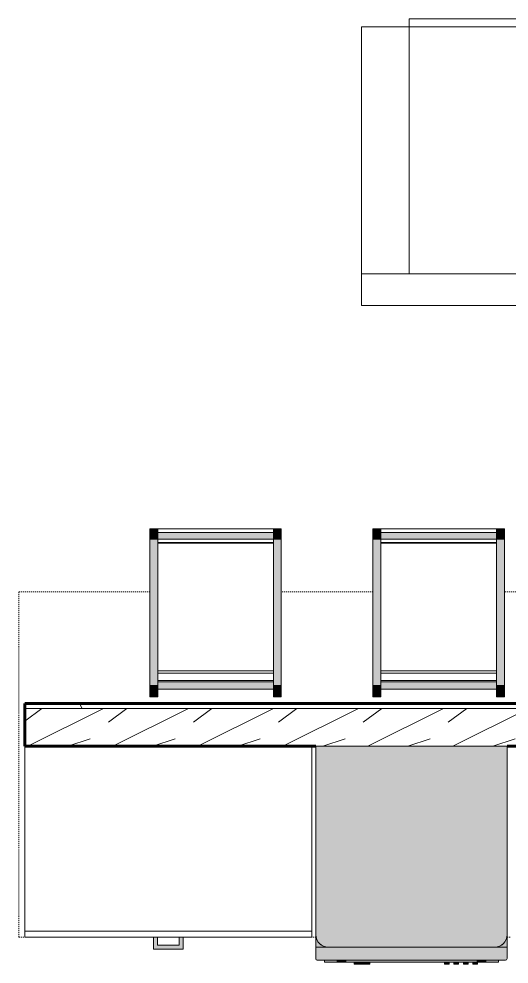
# Model space of a CAD drawing. Header units: inches. Extents: x -4169 to -1846, y 9706 to 12377.
# Drawn here: x -2250.3 to -2188.8, y 11926.6 to 12045.3 of the extents above; entities that cross this region are included whole.
import ezdxf

# ---------------------------------------------------------------- set-up
doc = ezdxf.new("R2010")
doc.units = ezdxf.units.IN
doc.header["$MEASUREMENT"] = 0
doc.linetypes.add('Dash', pattern=[0.25, 0.125, -0.125])
for name, color, linetype, lineweight in [('0-1', 7, 'Continuous', 5), ('0-2', 50, 'Continuous', 18), ('A-WALL-4', 10, 'Continuous', 60), ('A-WALL-5', 50, 'Continuous', 18), ('A-WALL-PATT-1', 250, 'Continuous', 9), ('A-WALL-PATT-2', 253, 'Continuous', 9), ('I-FURN', 30, 'Continuous', 9), ('I-FURN-1', 250, 'Continuous', 9), ('I-FURN-2', 9, 'Continuous', 9), ('Q-CASE-3', 250, 'Continuous', 9), ('Q-CASE-5', 254, 'Continuous', 9), ('Q-CASE-HDLN-1', 250, 'Dash', 9), ('Q-SPCQ-1', 250, 'Continuous', 9), ('Q-SPCQ-2', 55, 'Continuous', 9)]:
    doc.layers.add(name, color=color, linetype=linetype, lineweight=lineweight)

# ---------------------------------------------------------------- blocks, each defined once
blk = doc.blocks.new('Couch-Both_Arms-Generic - 1-1352606-ENLARGED RCP - 2ND FLOOR PLAN')
at = {"layer": 'I-FURN'}
for p, q in [((-42, 13.5), (42, 13.5)), ((-36, 13.5), (-42, 13.5)), ((-42, 13.5), (-42, -17.5)), ((36, 13.5), (-36, 13.5)), ((-36, 13.5), (-36, -18.5)), ((-36, -17.5), (-36, 13.5)), ((36, -18.5), (36, 13.5)), ((42, 13.5), (36, 13.5)), ((36, 13.5), (36, -17.5)), ((42, -17.5), (42, 13.5)), ((-42, -17.5), (-36, -17.5)), ((36, -17.5), (42, -17.5)), ((-36, -18.5), (36, -18.5))]:
    blk.add_line(p, q, dxfattribs=at)
at = {"layer": 'I-FURN-1'}
for p, q in [((42, 17.5), (-42, 17.5)), ((-42, 17.5), (-42, -17.5)), ((42, -17.5), (42, 17.5)), ((-42, -17.5), (42, -17.5))]:
    blk.add_line(p, q, dxfattribs=at)
blk = doc.blocks.new('Dishwasher_15404 - 34_ counter-V38-ENLARGED RCP - 2ND FLOOR PLAN')
at = {"layer": 'Q-SPCQ-2'}
for points in [[(25.25, 22.43), (25.17, 22.9), (24.98, 23.29), (24.74, 23.58), (24.46, 23.79), (24.08, 23.95), (23.68, 24), (0, 24), (0, 0), (23.68, 0), (24.08, 0.05), (24.46, 0.21), (24.83, 0.52), (25.04, 0.79), (25.2, 1.17), (25.25, 1.57), (25.25, 19.08)], [(26.87, 23.8), (26.82, 23.94), (26.68, 24), (25.25, 24), (25.25, 0), (26.73, 0.01), (26.82, 0.06), (26.87, 0.2), (26.87, 16.6)], [(25, 23.26), (24.96, 23.33), (24.98, 23.29)], [(27.12, 22.68), (27.12, 22.91), (26.87, 22.91), (26.87, 21.39), (27.12, 21.39)], [(27.12, 21.01), (27.12, 21.39), (26.87, 21.39), (26.87, 20.19), (27.12, 20.19), (27.12, 20.76)], [(27.12, 16.22), (27.12, 20.19), (26.87, 20.19), (26.87, 3.81), (27.12, 3.81), (27.12, 15.12)], [(27.37, 20.19), (27.37, 20.28), (27.12, 20.28), (27.12, 19.69), (27.37, 19.69)], [(27.37, 18.51), (27.37, 19.1), (27.12, 19.1), (27.12, 18.51)], [(27.37, 17.33), (27.37, 17.92), (27.12, 17.92), (27.12, 17.33)], [(27.37, 16.74), (27.12, 16.74), (27.12, 16.15), (27.37, 16.15)], [(27.37, 6.76), (27.37, 6.79), (27.12, 6.79), (27.12, 5.81), (27.37, 5.81), (27.37, 6.68)], [(27.37, 5.81), (27.12, 5.81), (27.12, 4.82), (27.37, 4.82), (27.37, 5.55)], [(27.12, 3.81), (26.87, 3.81), (26.87, 2.61), (27.12, 2.61), (27.12, 3.52)], [(27.12, 2.61), (26.87, 2.61), (26.87, 1.09), (27.12, 1.09)]]:
    blk.add_hatch(color=256, dxfattribs=at).paths.add_polyline_path(points, flags=0)
h = blk.add_hatch(color=256, dxfattribs=at)
h.paths.add_polyline_path([(25.25, 1.57), (25.2, 1.17), (24.96, 0.67), (24.74, 0.42), (24.46, 0.21), (24.08, 0.05), (23.68, 0), (25.25, 0), (25.25, 1.36)], flags=0)
h.paths.add_polyline_path([(25.25, 23.58), (25.25, 24), (23.68, 24), (24.08, 23.95), (24.46, 23.79), (24.83, 23.48), (25.04, 23.21), (25.22, 22.75), (25.25, 22.69), (25.25, 23.57)], flags=0)
at = {"layer": 'Q-SPCQ-1'}
for p, q in [((0, 24), (23.68, 24)), ((0, 0), (0, 24)), ((23.68, 24), (25.25, 24)), ((25.25, 24), (26.68, 24)), ((25.25, 24), (25.25, 22.43)), ((26.87, 23.8), (26.87, 0.2)), ((26.87, 22.91), (27.12, 22.91)), ((27.12, 21.39), (27.12, 22.91)), ((25.25, 22.43), (25.25, 1.57)), ((27.12, 20.19), (27.12, 21.39)), ((27.12, 20.28), (27.37, 20.28)), ((27.12, 3.81), (27.12, 20.19)), ((27.37, 19.69), (27.37, 20.28)), ((27.12, 19.69), (27.37, 19.69)), ((27.12, 19.1), (27.37, 19.1)), ((27.37, 18.51), (27.37, 19.1)), ((27.12, 18.51), (27.37, 18.51)), ((27.12, 17.92), (27.37, 17.92)), ((27.37, 17.33), (27.37, 17.92)), ((27.12, 17.33), (27.37, 17.33)), ((27.12, 16.74), (27.37, 16.74)), ((27.37, 16.15), (27.37, 16.74)), ((27.12, 16.15), (27.37, 16.15)), ((27.12, 6.79), (27.37, 6.79)), ((27.37, 5.81), (27.37, 6.79)), ((27.37, 4.82), (27.12, 4.82)), ((27.37, 4.82), (27.37, 5.81)), ((27.12, 2.61), (27.12, 3.81)), ((27.12, 1.09), (27.12, 2.61)), ((25.25, 1.57), (25.25, 0)), ((23.68, 0), (0, 0)), ((26.87, 1.09), (27.12, 1.09)), ((25.25, 0), (23.68, 0)), ((26.68, 0), (25.25, 0))]:
    blk.add_line(p, q, dxfattribs=at)
for centre, radius, start, end in [((23.68, 22.43), 1.57, 360, 90), ((26.68, 23.8), 0.197, 360, 90), ((23.68, 22.43), 1.57, 46.4455, 46.9607), ((23.68, 22.43), 1.57, 32.077, 42.3359), ((23.68, 22.43), 1.57, 17.8182, 27.5266), ((23.68, 22.43), 1.57, 360, 13.6425), ((23.68, 1.57), 1.57, 270, 360), ((23.68, 1.57), 1.57, 346.3575, 360), ((23.68, 1.57), 1.57, 317.6641, 327.923), ((23.68, 1.57), 1.57, 332.4734, 342.1818), ((26.68, 0.2), 0.197, 270, 360), ((26.68, 0.2), 0.197, 285, 345)]:
    blk.add_arc(centre, radius, start, end, dxfattribs=at)
blk = doc.blocks.new('OD_CW_Countertop - OD_CW_Countertop-2488713-ENLARGED RCP - 2ND FLOOR PLAN')
at = {"layer": 'Q-CASE-HDLN-1'}
for p, q in [((0.74, 24), (0.74, -19.38)), ((17.16, 24), (0.74, 24)), ((45.16, 24), (33.66, 24)), ((76.38, 24), (61.66, 24)), ((104.38, 24), (92.88, 24)), ((138.27, 24), (120.88, 24)), ((138.27, -19.38), (138.27, 24)), ((0.74, -19.38), (17.61, -19.38)), ((18.11, -19.38), (20.86, -19.38)), ((21.36, -19.38), (37.99, -19.38)), ((61.99, -19.38), (62.49, -19.38)), ((95.49, -19.38), (104.11, -19.38)), ((104.61, -19.38), (107.36, -19.38)), ((107.86, -19.38), (125.11, -19.38)), ((125.61, -19.38), (128.36, -19.38)), ((128.86, -19.38), (138.27, -19.38))]:
    blk.add_line(p, q, dxfattribs=at)
blk = doc.blocks.new('Bar_Stool_6722_1_ - Bar_Stool_6722_1_-1372833-ENLARGED RCP - 2ND FLOOR PLAN')
at = {"layer": 'I-FURN-2'}
for points in [[(0, -0.46), (0, -0.75), (1, -0.75), (1, 0), (0, 0)], [(15.5, 0), (15.5, -0.75), (16.5, -0.75), (16.5, 0), (16, 0)], [(0, -1.3), (1, -1.3), (1, -0.75), (0, -0.75), (0, -0.94)], [(1, -0.75), (1, -1.3), (15.5, -1.3), (15.5, -0.46), (1, -0.46), (1, -0.75)], [(15.5, -1.3), (16.5, -1.3), (16.5, -0.75), (15.5, -0.75), (15.5, -0.94)], [(0, -1.83), (0, -19.69), (1, -19.69), (1, -1.3), (0, -1.3)], [(15.5, -17.83), (15.5, -19.69), (16.5, -19.69), (16.5, -1.3), (15.5, -1.3), (15.5, -1.83)], [(0, -19.89), (0, -20.14), (1, -20.14), (1, -19.69), (0, -19.69)], [(0, -21.13), (1, -21.13), (1, -20.14), (0, -20.14)], [(1, -20.14), (15.5, -20.13), (15.5, -19.22), (1, -19.22), (1, -19.69)], [(15.5, -19.92), (15.5, -20.14), (16.5, -20.14), (16.5, -19.69), (15.5, -19.7), (15.5, -19.89)], [(15.5, -21.13), (16.5, -21.13), (16.5, -20.14), (15.5, -20.14)]]:
    blk.add_hatch(color=256, dxfattribs=at).paths.add_polyline_path(points, flags=0)
at = {"layer": 'I-FURN-1'}
for p, q in [((0, 0), (0, -0.75)), ((0, 0), (1, 0)), ((1, -0.75), (1, 0)), ((0, -0.75), (0, -1.3)), ((1, -0.75), (0, -0.75)), ((15.5, 0), (1, 0)), ((15.5, -0.46), (1, -0.46)), ((1, -1.3), (1, -0.75)), ((15.5, 0), (15.5, -0.75)), ((15.5, 0), (16.5, 0)), ((15.5, -0.75), (15.5, -1.3)), ((16.5, -0.75), (15.5, -0.75)), ((16.5, -0.75), (16.5, 0)), ((16.5, -1.3), (16.5, -0.75)), ((0, -1.3), (0, -19.69)), ((1, -1.3), (0, -1.3)), ((1, -1.3), (15.5, -1.3)), ((1, -19.69), (1, -1.3)), ((15.5, -1.73), (1, -1.73)), ((15.5, -1.83), (1, -1.83)), ((15.5, -1.3), (15.5, -19.69)), ((16.5, -1.3), (15.5, -1.3)), ((16.5, -19.69), (16.5, -1.3)), ((15.5, -17.83), (1, -17.83)), ((15.5, -18.13), (1, -18.13)), ((1, -19.69), (0, -19.69)), ((0, -19.69), (0, -20.14)), ((0, -20.14), (0, -21.13)), ((1, -20.14), (0, -20.14)), ((15.5, -19.07), (1, -19.07)), ((15.5, -19.22), (1, -19.22)), ((1, -20.14), (1, -19.69)), ((1, -20.14), (15.5, -20.14)), ((1, -21.13), (1, -20.14)), ((15.5, -19.69), (15.5, -20.14)), ((16.5, -19.69), (15.5, -19.69)), ((15.5, -20.14), (15.5, -21.13)), ((16.5, -20.14), (15.5, -20.14)), ((16.5, -20.14), (16.5, -19.69)), ((16.5, -21.13), (16.5, -20.14)), ((0, -21.13), (1, -21.13)), ((15.5, -21.13), (16.5, -21.13))]:
    blk.add_line(p, q, dxfattribs=at)
blk = doc.blocks.new('Base Cabinet 3 Drawer 230 - Base Cabinet 3 Drawer 230 36_-2567960-ENLARGED RCP - 2ND FLOOR PLAN')
at = {"layer": 'Q-CASE-5'}
blk.add_hatch(color=256, dxfattribs=at).paths.add_polyline_path([(-1.14, 25.5), (-1.14, 24), (-0.64, 24), (-0.64, 25), (2.11, 25), (2.11, 24), (2.61, 24), (2.61, 25.5)], flags=0)
at = {"layer": 'Q-CASE-3'}
for p, q in [((-1.14, 24), (-1.14, 25.5)), ((-1.14, 25.5), (2.61, 25.5)), ((2.11, 25), (-0.64, 25)), ((-0.64, 24), (-0.64, 25)), ((2.11, 24), (2.11, 25)), ((2.61, 25.5), (2.61, 24)), ((-17.26, 24), (18.74, 24)), ((-17.26, 23.25), (-17.26, 24)), ((-1.14, 24), (-0.64, 24)), ((2.61, 24), (2.11, 24)), ((18.74, 24), (18.74, 23.25)), ((18.74, 23.25), (-17.26, 23.25)), ((-17.26, 23.25), (-17.26, 0)), ((18.74, 0), (18.74, 23.25)), ((-17.26, 0), (18.74, 0))]:
    blk.add_line(p, q, dxfattribs=at)
blk = doc.blocks.new('CTR - 1st Phase - Unit Layouts_rvt-1-ENLARGED RCP - 2ND FLOOR PLAN')
at = {"layer": 'A-WALL-PATT-1'}
h = blk.add_hatch(dxfattribs=at)
h.set_pattern_fill('FP_1', color=256, style=0, pattern_type=2)
h.set_pattern_definition([(0, (0, 0), (20.48, 5.12), [0.845, -14.515, 0.845, -14.515, -81.92]), (0, (0, 0), (20.48, 5.12), [-30.72, 0.845, -29.875, 0.845, -14.515, -35.84]), (0, (0, 0), (20.48, 5.12), [-76.8, 0.845, -9.395, 0.845, -24.755]), (120, (7.68, 2.56), (-14.67405, 15.1762003), [0.845, -14.515, 0.845, -14.515, -81.92]), (120, (7.68, 2.56), (-14.67405, 15.1762003), [-30.72, 0.845, -29.875, 0.845, -14.515, -35.84]), (120, (7.68, 2.56), (-14.67405, 15.1762003), [-76.8, 0.845, -9.395, 0.845, -24.755]), (240, (10.24, 12.8), (-5.80595, -20.2962003), [0.845, -14.515, 0.845, -14.515, -81.92]), (240, (10.24, 12.8), (-5.80595, -20.2962003), [-30.72, 0.845, -29.875, 0.845, -14.515, -35.84]), (240, (10.24, 12.8), (-5.80595, -20.2962003), [-76.8, 0.845, -9.395, 0.845, -24.755])])
h.paths.add_polyline_path([(-2249.58, 11958.7), (-2113.58, 11958.7), (-2113.58, 11959.33), (-2249.58, 11959.33)], flags=0)
at = {"layer": 'A-WALL-PATT-2'}
h = blk.add_hatch(dxfattribs=at)
h.set_pattern_fill('FP_3', color=256, style=0, pattern_type=2)
h.set_pattern_definition([(216.87, (4.265, 10.662), (31.9871619, 21.32545714), [5.331, -47.981]), (206.565, (10.662, 7.464), (-10.662476, -10.6620098), [11.921, -11.921]), (198.435, (10.662, 2.132), (-21.32449365, -10.6625869), [6.744, -26.974])])
h.paths.add_polyline_path([(-2147.31, 11953.95), (-2113.58, 11953.95), (-2113.58, 11958.7), (-2249.58, 11958.7), (-2249.58, 11953.95), (-2155.58, 11953.95)], flags=0)
at = {"layer": 'A-WALL-4'}
for p, q in [((-2249.58, 11953.95), (-2249.58, 11959.33)), ((-2249.58, 11959.33), (-2113.58, 11959.33)), ((-2213.08, 11953.95), (-2249.58, 11953.95)), ((-2113.58, 11953.95), (-2189.08, 11953.95))]:
    blk.add_line(p, q, dxfattribs=at)
at = {"layer": 'A-WALL-5'}
blk.add_line((-2249.58, 11958.7), (-2113.58, 11958.7), dxfattribs=at)
at = {"layer": '0-2'}
for name, p, rotation in [('Couch-Both_Arms-Generic - 1-1352606-ENLARGED RCP - 2ND FLOOR PLAN', (-2165.36, 12026.81), 180), ('Base Cabinet 3 Drawer 230 - Base Cabinet 3 Drawer 230 36_-2567960-ENLARGED RCP - 2ND FLOOR PLAN', (-2230.85, 11953.95), 180), ('Dishwasher_15404 - 34_ counter-V38-ENLARGED RCP - 2ND FLOOR PLAN', (-2213.08, 11953.95), 269.9999999998661)]:
    blk.add_blockref(name, p, dxfattribs=dict(at, rotation=rotation))
for name, p in [('Bar_Stool_6722_1_ - Bar_Stool_6722_1_-1372833-ENLARGED RCP - 2ND FLOOR PLAN', (-2233.91, 11981.27)), ('Bar_Stool_6722_1_ - Bar_Stool_6722_1_-1372833-ENLARGED RCP - 2ND FLOOR PLAN', (-2205.91, 11981.27)), ('OD_CW_Countertop - OD_CW_Countertop-2488713-ENLARGED RCP - 2ND FLOOR PLAN', (-2251.07, 11949.33))]:
    blk.add_blockref(name, p, dxfattribs=at)

msp = doc.modelspace()

# ---------------------------------------------------------------- block references
at = {"layer": '0-1'}
msp.add_blockref('CTR - 1st Phase - Unit Layouts_rvt-1-ENLARGED RCP - 2ND FLOOR PLAN', (0, 0), dxfattribs=at)

doc.saveas('drawing.dxf')
